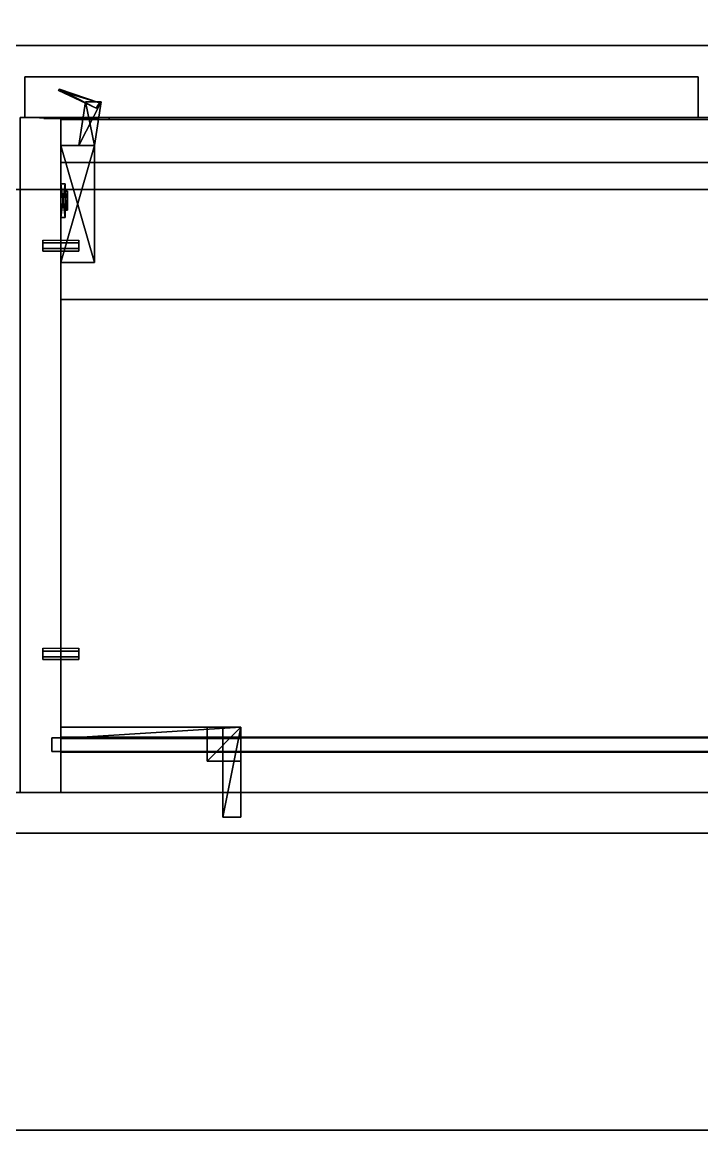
# Model space of a CAD drawing. Extents: x 0 to 5228, y -2725 to 0.
# Drawn here: x 1406 to 1707, y -2324 to -1823 of the extents above; entities that cross this region are included whole.
import ezdxf

# ---------------------------------------------------------------- set-up
doc = ezdxf.new("R2010")
doc.units = 0
for name, color, linetype in [('LAYER0', 7, 'CONTINUOUS'), ('LAYER1', 7, 'CONTINUOUS'), ('LAYER394', 7, 'CONTINUOUS'), ('LAYER645', 251, 'CONTINUOUS'), ('LAYER684', 2, 'CONTINUOUS'), ('LAYER685', 7, 'CONTINUOUS'), ('LAYER686', 253, 'CONTINUOUS'), ('LAYER687', 253, 'CONTINUOUS'), ('LAYER688', 253, 'CONTINUOUS'), ('LAYER689', 253, 'CONTINUOUS'), ('LAYER690', 253, 'CONTINUOUS'), ('LAYER691', 253, 'CONTINUOUS'), ('LAYER692', 7, 'CONTINUOUS'), ('LAYER702', 7, 'CONTINUOUS'), ('LAYER703', 7, 'CONTINUOUS'), ('LAYER704', 7, 'CONTINUOUS'), ('LAYER705', 7, 'CONTINUOUS'), ('LAYER706', 7, 'CONTINUOUS'), ('LAYER709', 254, 'CONTINUOUS'), ('LAYER710', 254, 'CONTINUOUS'), ('LAYER711', 28, 'CONTINUOUS'), ('LAYER712', 253, 'CONTINUOUS'), ('LAYER713', 28, 'CONTINUOUS'), ('LAYER714', 253, 'CONTINUOUS'), ('LAYER715', 251, 'CONTINUOUS'), ('LAYER847', 7, 'CONTINUOUS')]:
    doc.layers.add(name, color=color, linetype=linetype)

msp = doc.modelspace()

# ---------------------------------------------------------------- linework, layer by layer
at = {"layer": 'LAYER0', "invisible_edges": 1}
for points in [[(5227.5, 0), (0, -2725.14), (0, 0), (5227.5, 0)], [(5227.5, -2725.14, 5), (0, 0, 5), (0, -2725.14, 5), (5227.5, -2725.14, 5)], [(0, 0, 5), (5227.5, -2725.14, 5), (5227.5, 0, 5), (0, 0, 5)], [(0, -2725.14), (5227.5, 0), (5227.5, -2725.14), (0, -2725.14)]]:
    msp.add_3dface(points, dxfattribs=at)
at = {"layer": 'LAYER394'}
for points, invisible_edges in [([(2022.5, -1833, 885), (977.5, -2315, 885), (977.5, -1833, 885), (2022.5, -1833, 885)], 1), ([(977.5, -2315, 885), (2022.5, -1833, 885), (2281.5, -2315, 885), (977.5, -2315, 885)], 3), ([(2281.5, -2315, 940), (977.5, -1833, 940), (977.5, -2315, 940), (2281.5, -2315, 940)], 1), ([(977.5, -1833, 940), (2281.5, -2315, 940), (2022.5, -1833, 940), (977.5, -1833, 940)], 3), ([(2281.5, -2315, 940), (977.5, -2315, 885), (2281.5, -2315, 885), (2281.5, -2315, 940)], 1), ([(977.5, -2315, 885), (2281.5, -2315, 940), (977.5, -2315, 940), (977.5, -2315, 885)], 1)]:
    msp.add_3dface(points, dxfattribs=dict(at, invisible_edges=invisible_edges))
at = {"layer": 'LAYER645', "invisible_edges": 1}
for points in [[(1005.5, -2165, 885), (2265.5, -2165, 5), (1005.5, -2165, 5), (1005.5, -2165, 885)], [(2265.5, -2165, 5), (1005.5, -2165, 885), (2265.5, -2165, 885), (2265.5, -2165, 5)], [(1005.5, -2183, 5), (2265.5, -2165, 5), (2265.5, -2183, 5), (1005.5, -2183, 5)], [(2265.5, -2165, 5), (1005.5, -2183, 5), (1005.5, -2165, 5), (2265.5, -2165, 5)], [(1005.5, -2165, 885), (2265.5, -2183, 885), (2265.5, -2165, 885), (1005.5, -2165, 885)], [(2265.5, -2183, 885), (1005.5, -2165, 885), (1005.5, -2183, 885), (2265.5, -2183, 885)], [(2265.5, -2183, 885), (1005.5, -2183, 5), (2265.5, -2183, 5), (2265.5, -2183, 885)], [(1005.5, -2183, 5), (2265.5, -2183, 885), (1005.5, -2183, 885), (1005.5, -2183, 5)]]:
    msp.add_3dface(points, dxfattribs=at)
at = {"layer": 'LAYER684'}
for points in [[(1422.5, -2136, 822), (1422.5, -2141, 822), (1422.5, -2136, 845), (1422.5, -2136, 822)], [(1422.5, -2136, 845), (1422.5, -2141, 822), (1422.5, -2141, 845), (1422.5, -2136, 845)], [(1422.5, -2136, 845), (1422.5, -2141, 845), (1502.5, -2136, 845), (1422.5, -2136, 845)], [(1502.5, -2136, 845), (1422.5, -2141, 845), (1502.5, -2141, 845), (1502.5, -2136, 845)], [(1422.5, -2136, 845), (1502.5, -2136, 845), (1422.5, -2136, 822), (1422.5, -2136, 845)], [(1422.5, -2136, 822), (1502.5, -2136, 845), (1502.5, -2136, 822), (1422.5, -2136, 822)], [(1422.5, -2136, 822), (1502.5, -2136, 822), (1422.5, -2141, 822), (1422.5, -2136, 822)], [(1422.5, -2141, 822), (1502.5, -2136, 822), (1502.5, -2141, 822), (1422.5, -2141, 822)], [(1502.5, -2136, 845), (1502.5, -2141, 845), (1502.5, -2136, 822), (1502.5, -2136, 845)], [(1502.5, -2136, 822), (1502.5, -2141, 845), (1502.5, -2141, 822), (1502.5, -2136, 822)], [(1422.5, -2141, 822), (1502.5, -2141, 822), (1422.5, -2141, 845), (1422.5, -2141, 822)], [(1422.5, -2141, 845), (1502.5, -2141, 822), (1502.5, -2141, 845), (1422.5, -2141, 845)]]:
    msp.add_3dface(points, dxfattribs=at)
at = {"layer": 'LAYER685', "invisible_edges": 1}
for points in [[(1502.5, -2136, 822), (1422.5, -2136, 845), (1502.5, -2136, 845), (1502.5, -2136, 822)], [(1422.5, -2136, 845), (1502.5, -2136, 822), (1422.5, -2136, 822), (1422.5, -2136, 845)], [(1502.5, -2141, 845), (1422.5, -2136, 845), (1422.5, -2141, 845), (1502.5, -2141, 845)], [(1422.5, -2136, 845), (1502.5, -2141, 845), (1502.5, -2136, 845), (1422.5, -2136, 845)], [(1422.5, -2141, 822), (1422.5, -2136, 845), (1422.5, -2136, 822), (1422.5, -2141, 822)], [(1422.5, -2136, 845), (1422.5, -2141, 822), (1422.5, -2141, 845), (1422.5, -2136, 845)], [(1502.5, -2136, 822), (1422.5, -2141, 822), (1422.5, -2136, 822), (1502.5, -2136, 822)], [(1422.5, -2141, 822), (1502.5, -2136, 822), (1502.5, -2141, 822), (1422.5, -2141, 822)], [(1502.5, -2141, 845), (1502.5, -2136, 822), (1502.5, -2136, 845), (1502.5, -2141, 845)], [(1502.5, -2136, 822), (1502.5, -2141, 845), (1502.5, -2141, 822), (1502.5, -2136, 822)], [(1422.5, -2141, 822), (1502.5, -2141, 845), (1422.5, -2141, 845), (1422.5, -2141, 822)], [(1502.5, -2141, 845), (1422.5, -2141, 822), (1502.5, -2141, 822), (1502.5, -2141, 845)]]:
    msp.add_3dface(points, dxfattribs=at)
at = {"layer": 'LAYER686'}
for points in [[(1487.5, -2136, 830), (1487.5, -2151, 830), (1487.5, -2136, 845), (1487.5, -2136, 830)], [(1487.5, -2136, 845), (1487.5, -2151, 830), (1487.5, -2151, 845), (1487.5, -2136, 845)], [(1487.5, -2136, 845), (1487.5, -2151, 845), (1502.5, -2136, 845), (1487.5, -2136, 845)], [(1502.5, -2136, 845), (1487.5, -2151, 845), (1502.5, -2151, 845), (1502.5, -2136, 845)], [(1487.5, -2136, 845), (1502.5, -2136, 845), (1487.5, -2136, 830), (1487.5, -2136, 845)], [(1487.5, -2136, 830), (1502.5, -2136, 845), (1502.5, -2136, 830), (1487.5, -2136, 830)], [(1487.5, -2136, 830), (1502.5, -2136, 830), (1487.5, -2151, 830), (1487.5, -2136, 830)], [(1487.5, -2151, 830), (1502.5, -2136, 830), (1502.5, -2151, 830), (1487.5, -2151, 830)], [(1502.5, -2136, 845), (1502.5, -2151, 845), (1502.5, -2136, 830), (1502.5, -2136, 845)], [(1502.5, -2136, 830), (1502.5, -2151, 845), (1502.5, -2151, 830), (1502.5, -2136, 830)], [(1487.5, -2151, 830), (1502.5, -2151, 830), (1487.5, -2151, 845), (1487.5, -2151, 830)], [(1487.5, -2151, 845), (1502.5, -2151, 830), (1502.5, -2151, 845), (1487.5, -2151, 845)]]:
    msp.add_3dface(points, dxfattribs=at)
at = {"layer": 'LAYER687'}
for points in [[(1487.5, -2136, 830), (1487.5, -2151, 830), (1487.5, -2136, 845), (1487.5, -2136, 830)], [(1487.5, -2136, 845), (1487.5, -2151, 830), (1487.5, -2151, 845), (1487.5, -2136, 845)], [(1487.5, -2136, 845), (1487.5, -2151, 845), (1502.5, -2136, 845), (1487.5, -2136, 845)], [(1502.5, -2136, 845), (1487.5, -2151, 845), (1502.5, -2151, 845), (1502.5, -2136, 845)], [(1487.5, -2136, 845), (1502.5, -2136, 845), (1487.5, -2136, 830), (1487.5, -2136, 845)], [(1487.5, -2136, 830), (1502.5, -2136, 845), (1502.5, -2136, 830), (1487.5, -2136, 830)], [(1487.5, -2136, 830), (1502.5, -2136, 830), (1487.5, -2151, 830), (1487.5, -2136, 830)], [(1487.5, -2151, 830), (1502.5, -2136, 830), (1502.5, -2151, 830), (1487.5, -2151, 830)], [(1502.5, -2136, 845), (1502.5, -2151, 845), (1502.5, -2136, 830), (1502.5, -2136, 845)], [(1502.5, -2136, 830), (1502.5, -2151, 845), (1502.5, -2151, 830), (1502.5, -2136, 830)], [(1487.5, -2151, 830), (1502.5, -2151, 830), (1487.5, -2151, 845), (1487.5, -2151, 830)], [(1487.5, -2151, 845), (1502.5, -2151, 830), (1502.5, -2151, 845), (1487.5, -2151, 845)]]:
    msp.add_3dface(points, dxfattribs=at)
at = {"layer": 'LAYER688'}
for points in [[(1487.5, -2136, 830), (1487.5, -2151, 830), (1487.5, -2136, 845), (1487.5, -2136, 830)], [(1487.5, -2136, 845), (1487.5, -2151, 830), (1487.5, -2151, 845), (1487.5, -2136, 845)], [(1487.5, -2136, 845), (1487.5, -2151, 845), (1502.5, -2136, 845), (1487.5, -2136, 845)], [(1502.5, -2136, 845), (1487.5, -2151, 845), (1502.5, -2151, 845), (1502.5, -2136, 845)], [(1487.5, -2136, 845), (1502.5, -2136, 845), (1487.5, -2136, 830), (1487.5, -2136, 845)], [(1487.5, -2136, 830), (1502.5, -2136, 845), (1502.5, -2136, 830), (1487.5, -2136, 830)], [(1487.5, -2136, 830), (1502.5, -2136, 830), (1487.5, -2151, 830), (1487.5, -2136, 830)], [(1487.5, -2151, 830), (1502.5, -2136, 830), (1502.5, -2151, 830), (1487.5, -2151, 830)], [(1502.5, -2136, 845), (1502.5, -2151, 845), (1502.5, -2136, 830), (1502.5, -2136, 845)], [(1502.5, -2136, 830), (1502.5, -2151, 845), (1502.5, -2151, 830), (1502.5, -2136, 830)], [(1487.5, -2151, 830), (1502.5, -2151, 830), (1487.5, -2151, 845), (1487.5, -2151, 830)], [(1487.5, -2151, 845), (1502.5, -2151, 830), (1502.5, -2151, 845), (1487.5, -2151, 845)]]:
    msp.add_3dface(points, dxfattribs=at)
at = {"layer": 'LAYER689'}
for points in [[(1487.5, -2136, 830), (1487.5, -2151, 830), (1487.5, -2136, 845), (1487.5, -2136, 830)], [(1487.5, -2136, 845), (1487.5, -2151, 830), (1487.5, -2151, 845), (1487.5, -2136, 845)], [(1487.5, -2136, 845), (1487.5, -2151, 845), (1502.5, -2136, 845), (1487.5, -2136, 845)], [(1502.5, -2136, 845), (1487.5, -2151, 845), (1502.5, -2151, 845), (1502.5, -2136, 845)], [(1487.5, -2136, 845), (1502.5, -2136, 845), (1487.5, -2136, 830), (1487.5, -2136, 845)], [(1487.5, -2136, 830), (1502.5, -2136, 845), (1502.5, -2136, 830), (1487.5, -2136, 830)], [(1487.5, -2136, 830), (1502.5, -2136, 830), (1487.5, -2151, 830), (1487.5, -2136, 830)], [(1487.5, -2151, 830), (1502.5, -2136, 830), (1502.5, -2151, 830), (1487.5, -2151, 830)], [(1502.5, -2136, 845), (1502.5, -2151, 845), (1502.5, -2136, 830), (1502.5, -2136, 845)], [(1502.5, -2136, 830), (1502.5, -2151, 845), (1502.5, -2151, 830), (1502.5, -2136, 830)], [(1487.5, -2151, 830), (1502.5, -2151, 830), (1487.5, -2151, 845), (1487.5, -2151, 830)], [(1487.5, -2151, 845), (1502.5, -2151, 830), (1502.5, -2151, 845), (1487.5, -2151, 845)]]:
    msp.add_3dface(points, dxfattribs=at)
at = {"layer": 'LAYER690'}
for points in [[(1494.5, -2136, 837), (1494.5, -2176, 837), (1494.5, -2136, 845), (1494.5, -2136, 837)], [(1494.5, -2136, 845), (1494.5, -2176, 837), (1494.5, -2176, 845), (1494.5, -2136, 845)], [(1494.5, -2136, 845), (1494.5, -2176, 845), (1502.5, -2136, 845), (1494.5, -2136, 845)], [(1502.5, -2136, 845), (1494.5, -2176, 845), (1502.5, -2176, 845), (1502.5, -2136, 845)], [(1494.5, -2136, 845), (1502.5, -2136, 845), (1494.5, -2136, 837), (1494.5, -2136, 845)], [(1494.5, -2136, 837), (1502.5, -2136, 845), (1502.5, -2136, 837), (1494.5, -2136, 837)], [(1494.5, -2136, 837), (1502.5, -2136, 837), (1494.5, -2176, 837), (1494.5, -2136, 837)], [(1494.5, -2176, 837), (1502.5, -2136, 837), (1502.5, -2176, 837), (1494.5, -2176, 837)], [(1502.5, -2136, 845), (1502.5, -2176, 845), (1502.5, -2136, 837), (1502.5, -2136, 845)], [(1502.5, -2136, 837), (1502.5, -2176, 845), (1502.5, -2176, 837), (1502.5, -2136, 837)], [(1494.5, -2176, 837), (1502.5, -2176, 837), (1494.5, -2176, 845), (1494.5, -2176, 837)], [(1494.5, -2176, 845), (1502.5, -2176, 837), (1502.5, -2176, 845), (1494.5, -2176, 845)]]:
    msp.add_3dface(points, dxfattribs=at)
at = {"layer": 'LAYER691'}
for points in [[(1422.5, -2136, 829), (1422.5, -2141, 829), (1422.5, -2136, 845), (1422.5, -2136, 829)], [(1422.5, -2136, 845), (1422.5, -2141, 829), (1422.5, -2141, 845), (1422.5, -2136, 845)], [(1422.5, -2136, 845), (1422.5, -2141, 845), (1502.5, -2136, 845), (1422.5, -2136, 845)], [(1502.5, -2136, 845), (1422.5, -2141, 845), (1502.5, -2141, 845), (1502.5, -2136, 845)], [(1422.5, -2136, 845), (1502.5, -2136, 845), (1422.5, -2136, 829), (1422.5, -2136, 845)], [(1422.5, -2136, 829), (1502.5, -2136, 845), (1502.5, -2136, 829), (1422.5, -2136, 829)], [(1422.5, -2136, 829), (1502.5, -2136, 829), (1422.5, -2141, 829), (1422.5, -2136, 829)], [(1422.5, -2141, 829), (1502.5, -2136, 829), (1502.5, -2141, 829), (1422.5, -2141, 829)], [(1502.5, -2136, 845), (1502.5, -2141, 845), (1502.5, -2136, 829), (1502.5, -2136, 845)], [(1502.5, -2136, 829), (1502.5, -2141, 845), (1502.5, -2141, 829), (1502.5, -2136, 829)], [(1422.5, -2141, 829), (1502.5, -2141, 829), (1422.5, -2141, 845), (1422.5, -2141, 829)], [(1422.5, -2141, 845), (1502.5, -2141, 829), (1502.5, -2141, 845), (1422.5, -2141, 845)]]:
    msp.add_3dface(points, dxfattribs=at)
at = {"layer": 'LAYER692', "invisible_edges": 1}
for points in [[(1422.5, -2165, 157), (1991.5, -1865, 157), (1991.5, -2165, 157), (1422.5, -2165, 157)], [(1991.5, -1865, 157), (1422.5, -2165, 157), (1422.5, -1865, 157), (1991.5, -1865, 157)], [(1422.5, -1865, 175), (1991.5, -1865, 157), (1422.5, -1865, 157), (1422.5, -1865, 175)], [(1991.5, -1865, 157), (1422.5, -1865, 175), (1991.5, -1865, 175), (1991.5, -1865, 157)], [(1422.5, -2165, 157), (1422.5, -1865, 175), (1422.5, -1865, 157), (1422.5, -2165, 157)], [(1422.5, -1865, 175), (1422.5, -2165, 157), (1422.5, -2165, 175), (1422.5, -1865, 175)], [(1422.5, -1865, 175), (1991.5, -2165, 175), (1991.5, -1865, 175), (1422.5, -1865, 175)], [(1991.5, -2165, 175), (1422.5, -1865, 175), (1422.5, -2165, 175), (1991.5, -2165, 175)], [(1991.5, -2165, 175), (1422.5, -2165, 157), (1991.5, -2165, 157), (1991.5, -2165, 175)], [(1422.5, -2165, 157), (1991.5, -2165, 175), (1422.5, -2165, 175), (1422.5, -2165, 157)]]:
    msp.add_3dface(points, dxfattribs=at)
at = {"layer": 'LAYER702', "invisible_edges": 1}
for points in [[(1422.5, -2165, 156), (1404.5, -1865, 156), (1422.5, -1865, 156), (1422.5, -2165, 156)], [(1404.5, -1865, 156), (1422.5, -2165, 156), (1404.5, -2165, 156), (1404.5, -1865, 156)], [(1404.5, -1865, 156), (1422.5, -1865, 886), (1422.5, -1865, 156), (1404.5, -1865, 156)], [(1422.5, -1865, 886), (1404.5, -1865, 156), (1404.5, -1865, 886), (1422.5, -1865, 886)], [(1404.5, -2165, 886), (1422.5, -1865, 886), (1404.5, -1865, 886), (1404.5, -2165, 886)], [(1422.5, -1865, 886), (1404.5, -2165, 886), (1422.5, -2165, 886), (1422.5, -1865, 886)], [(1422.5, -2165, 156), (1422.5, -1865, 886), (1422.5, -2165, 886), (1422.5, -2165, 156)], [(1422.5, -1865, 886), (1422.5, -2165, 156), (1422.5, -1865, 156), (1422.5, -1865, 886)], [(1404.5, -2165, 886), (1422.5, -2165, 156), (1422.5, -2165, 886), (1404.5, -2165, 886)], [(1422.5, -2165, 156), (1404.5, -2165, 886), (1404.5, -2165, 156), (1422.5, -2165, 156)]]:
    msp.add_3dface(points, dxfattribs=at)
at = {"layer": 'LAYER703', "invisible_edges": 1}
for points in [[(1418.5, -2140.7, 171), (1418.5, -2146.7, 885.5), (1418.5, -2140.7, 885.5), (1418.5, -2140.7, 171)], [(1418.5, -2146.7, 885.5), (1418.5, -2140.7, 171), (1418.5, -2146.7, 171), (1418.5, -2146.7, 885.5)], [(1995.5, -2140.7, 885.5), (1418.5, -2146.7, 885.5), (1995.5, -2146.7, 885.5), (1995.5, -2140.7, 885.5)], [(1418.5, -2146.7, 885.5), (1995.5, -2140.7, 885.5), (1418.5, -2140.7, 885.5), (1418.5, -2146.7, 885.5)], [(1418.5, -2140.7, 171), (1995.5, -2146.7, 171), (1418.5, -2146.7, 171), (1418.5, -2140.7, 171)], [(1995.5, -2146.7, 171), (1418.5, -2140.7, 171), (1995.5, -2140.7, 171), (1995.5, -2146.7, 171)], [(1995.5, -2140.7, 885.5), (1418.5, -2140.7, 171), (1418.5, -2140.7, 885.5), (1995.5, -2140.7, 885.5)], [(1418.5, -2140.7, 171), (1995.5, -2140.7, 885.5), (1995.5, -2140.7, 171), (1418.5, -2140.7, 171)], [(1995.5, -2146.7, 171), (1418.5, -2146.7, 885.5), (1418.5, -2146.7, 171), (1995.5, -2146.7, 171)], [(1418.5, -2146.7, 885.5), (1995.5, -2146.7, 171), (1995.5, -2146.7, 885.5), (1418.5, -2146.7, 885.5)]]:
    msp.add_3dface(points, dxfattribs=at)
at = {"layer": 'LAYER704', "invisible_edges": 1}
for points in [[(1422.5, -1946, 867.5), (1991.5, -1866, 867.5), (1991.5, -1946, 867.5), (1422.5, -1946, 867.5)], [(1991.5, -1866, 867.5), (1422.5, -1946, 867.5), (1422.5, -1866, 867.5), (1991.5, -1866, 867.5)], [(1422.5, -1866, 885.5), (1991.5, -1866, 867.5), (1422.5, -1866, 867.5), (1422.5, -1866, 885.5)], [(1991.5, -1866, 867.5), (1422.5, -1866, 885.5), (1991.5, -1866, 885.5), (1991.5, -1866, 867.5)], [(1422.5, -1946, 867.5), (1422.5, -1866, 885.5), (1422.5, -1866, 867.5), (1422.5, -1946, 867.5)], [(1422.5, -1866, 885.5), (1422.5, -1946, 867.5), (1422.5, -1946, 885.5), (1422.5, -1866, 885.5)], [(1422.5, -1866, 885.5), (1991.5, -1946, 885.5), (1991.5, -1866, 885.5), (1422.5, -1866, 885.5)], [(1991.5, -1946, 885.5), (1422.5, -1866, 885.5), (1422.5, -1946, 885.5), (1991.5, -1946, 885.5)], [(1991.5, -1946, 885.5), (1422.5, -1946, 867.5), (1991.5, -1946, 867.5), (1991.5, -1946, 885.5)], [(1422.5, -1946, 867.5), (1991.5, -1946, 885.5), (1422.5, -1946, 885.5), (1422.5, -1946, 867.5)]]:
    msp.add_3dface(points, dxfattribs=at)
at = {"layer": 'LAYER705', "invisible_edges": 1}
for points in [[(1422.5, -2147, 765.5), (1422.5, -2165, 885.5), (1422.5, -2147, 885.5), (1422.5, -2147, 765.5)], [(1422.5, -2165, 885.5), (1422.5, -2147, 765.5), (1422.5, -2165, 765.5), (1422.5, -2165, 885.5)], [(1991.5, -2147, 885.5), (1422.5, -2165, 885.5), (1991.5, -2165, 885.5), (1991.5, -2147, 885.5)], [(1422.5, -2165, 885.5), (1991.5, -2147, 885.5), (1422.5, -2147, 885.5), (1422.5, -2165, 885.5)], [(1422.5, -2147, 765.5), (1991.5, -2165, 765.5), (1422.5, -2165, 765.5), (1422.5, -2147, 765.5)], [(1991.5, -2165, 765.5), (1422.5, -2147, 765.5), (1991.5, -2147, 765.5), (1991.5, -2165, 765.5)], [(1991.5, -2147, 885.5), (1422.5, -2147, 765.5), (1422.5, -2147, 885.5), (1991.5, -2147, 885.5)], [(1422.5, -2147, 765.5), (1991.5, -2147, 885.5), (1991.5, -2147, 765.5), (1422.5, -2147, 765.5)], [(1991.5, -2165, 765.5), (1422.5, -2165, 885.5), (1422.5, -2165, 765.5), (1991.5, -2165, 765.5)], [(1422.5, -2165, 885.5), (1991.5, -2165, 765.5), (1991.5, -2165, 885.5), (1422.5, -2165, 885.5)]]:
    msp.add_3dface(points, dxfattribs=at)
at = {"layer": 'LAYER706', "invisible_edges": 1}
for points in [[(1422.5, -2140.4, 512), (1991.5, -1885, 512), (1991.5, -2140.4, 512), (1422.5, -2140.4, 512)], [(1991.5, -1885, 512), (1422.5, -2140.4, 512), (1422.5, -1885, 512), (1991.5, -1885, 512)], [(1422.5, -1885, 530), (1991.5, -1885, 512), (1422.5, -1885, 512), (1422.5, -1885, 530)], [(1991.5, -1885, 512), (1422.5, -1885, 530), (1991.5, -1885, 530), (1991.5, -1885, 512)], [(1422.5, -2140.4, 512), (1422.5, -1885, 530), (1422.5, -1885, 512), (1422.5, -2140.4, 512)], [(1422.5, -1885, 530), (1422.5, -2140.4, 512), (1422.5, -2140.4, 530), (1422.5, -1885, 530)], [(1422.5, -1885, 530), (1991.5, -2140.4, 530), (1991.5, -1885, 530), (1422.5, -1885, 530)], [(1991.5, -2140.4, 530), (1422.5, -1885, 530), (1422.5, -2140.4, 530), (1991.5, -2140.4, 530)], [(1991.5, -2140.4, 530), (1422.5, -2140.4, 512), (1991.5, -2140.4, 512), (1991.5, -2140.4, 530)], [(1422.5, -2140.4, 512), (1991.5, -2140.4, 530), (1422.5, -2140.4, 530), (1422.5, -2140.4, 512)]]:
    msp.add_3dface(points, dxfattribs=at)
at = {"layer": 'LAYER709'}
for points in [[(1422.45, -1925, 509.5), (1422.45, -1919, 509.5), (1422.45, -1920.5, 512.098), (1422.45, -1923.5, 512.098)], [(1422.45, -1925, 509.5), (1422.45, -1919, 509.5), (1422.45, -1920.5, 506.9019), (1422.45, -1923.5, 506.9019)], [(1422.551, -1925, 509.5), (1422.551, -1919, 509.5), (1422.551, -1920.5, 512.098), (1422.551, -1923.5, 512.098)], [(1422.551, -1925, 509.5), (1422.551, -1919, 509.5), (1422.551, -1920.5, 506.9019), (1422.551, -1923.5, 506.9019)], [(1414.5, -1919.5, 509.5), (1414.5, -1924.5, 509.5), (1414.5, -1923.25, 511.665), (1414.5, -1920.75, 511.665)], [(1414.5, -1919.5, 509.5), (1414.5, -1920.75, 507.3349), (1414.5, -1923.25, 507.3349), (1414.5, -1924.5, 509.5)], [(1430.5, -1919.5, 509.5), (1430.5, -1924.5, 509.5), (1430.5, -1923.25, 511.665), (1430.5, -1920.75, 511.665)], [(1430.5, -1919.5, 509.5), (1430.5, -1920.75, 507.3349), (1430.5, -1923.25, 507.3349), (1430.5, -1924.5, 509.5)]]:
    msp.add_3dface(points, dxfattribs=at)
at = {"layer": 'LAYER710'}
for points in [[(1414.5, -2100.9, 509.5), (1414.5, -2105.9, 509.5), (1414.5, -2104.65, 511.665), (1414.5, -2102.15, 511.665)], [(1414.5, -2100.9, 509.5), (1414.5, -2102.15, 507.3349), (1414.5, -2104.65, 507.3349), (1414.5, -2105.9, 509.5)], [(1422.45, -2106.4, 509.5), (1422.45, -2100.4, 509.5), (1422.45, -2101.9, 512.098), (1422.45, -2104.9, 512.098)], [(1422.45, -2106.4, 509.5), (1422.45, -2100.4, 509.5), (1422.45, -2101.9, 506.9019), (1422.45, -2104.9, 506.9019)], [(1422.551, -2106.4, 509.5), (1422.551, -2100.4, 509.5), (1422.551, -2101.9, 512.098), (1422.551, -2104.9, 512.098)], [(1422.551, -2106.4, 509.5), (1422.551, -2100.4, 509.5), (1422.551, -2101.9, 506.9019), (1422.551, -2104.9, 506.9019)], [(1430.5, -2100.9, 509.5), (1430.5, -2105.9, 509.5), (1430.5, -2104.65, 511.665), (1430.5, -2102.15, 511.665)], [(1430.5, -2100.9, 509.5), (1430.5, -2102.15, 507.3349), (1430.5, -2104.65, 507.3349), (1430.5, -2105.9, 509.5)]]:
    msp.add_3dface(points, dxfattribs=at)
at = {"layer": 'LAYER711'}
for points, invisible_edges in [([(1413.99, -1865.25, 254.0251), (1413, -1865.25, 259), (1415, -1865.25, 259), (1415, -1865.25, 253.5)], 10), ([(1413, -1865.25, 259), (1413.99, -1865.25, 263.9749), (1415, -1865.25, 264.5), (1415, -1865.25, 259)], 10), ([(1416.808, -1865.25, 249.8076), (1413.99, -1865.25, 254.0251), (1415, -1865.25, 253.5), (1418.5, -1865.25, 253.5)], 10), ([(1413.99, -1865.25, 263.9749), (1416.808, -1865.25, 268.1924), (1418.5, -1865.25, 264.5), (1415, -1865.25, 264.5)], 10), ([(1415, -1865.5, 264.5), (1415, -1865.5, 253.5), (1422, -1865.5, 253.5), (1421.791, -1865.5, 264.3167)], 4), ([(1421.026, -1865.25, 246.9896), (1416.808, -1865.25, 249.8076), (1418.5, -1865.25, 253.5), (1422, -1865.25, 253.5)], 10), ([(1416.808, -1865.25, 268.1924), (1421.026, -1865.25, 271.0104), (1422, -1865.25, 264.5), (1418.5, -1865.25, 264.5)], 10), ([(1426, -1865.25, 246), (1421.026, -1865.25, 246.9896), (1422, -1865.25, 253.5), (1426, -1865.25, 250)], 2), ([(1421.026, -1865.25, 271.0104), (1426, -1865.25, 272), (1426, -1865.25, 268), (1422, -1865.25, 264.5)], 8), ([(1421.791, -1865.5, 264.3167), (1422, -1865.5, 253.5), (1426, -1865.5, 250), (1426, -1865.5, 268)], 5), ([(1426, -1865.5, 268), (1426, -1865.5, 250), (1439, -1865.5, 250), (1439, -1865.5, 268)], 1), ([(1444, -1866, 238), (1439, -1866, 250), (1426, -1866, 250), (1426, -1866, 238)], 1), ([(1444, -1866, 280), (1439, -1866, 268), (1426, -1866, 268), (1426, -1866, 280)], 1), ([(1444, -1866, 280), (1444, -1866, 238), (1439, -1866, 250), (1439, -1866, 268)], 10)]:
    msp.add_3dface(points, dxfattribs=dict(at, invisible_edges=invisible_edges))
for points in [[(1426, -1865, 250), (1426, -1865, 238), (1426, -1865, 250)], [(1426, -1865, 268), (1426, -1865, 280), (1426, -1865, 268)], [(1439, -1866, 250), (1439, -1865, 250), (1426, -1865, 250), (1426, -1866, 250)], [(1426, -1866, 250), (1426, -1865, 250), (1426, -1865, 238), (1426, -1866, 238)], [(1426, -1866, 238), (1426, -1865, 238), (1444, -1865, 238), (1444, -1866, 238)], [(1439, -1866, 268), (1439, -1865, 268), (1426, -1865, 268), (1426, -1866, 268)], [(1426, -1866, 268), (1426, -1865, 268), (1426, -1865, 280), (1426, -1866, 280)], [(1426, -1866, 280), (1426, -1865, 280), (1444, -1865, 280), (1444, -1866, 280)], [(1444, -1865, 238), (1426, -1865, 238), (1426, -1865, 280), (1444, -1865, 280)], [(1444, -1866, 238), (1426, -1866, 238), (1426, -1866, 238), (1444, -1866, 238)], [(1444, -1866, 280), (1426, -1866, 280), (1426, -1866, 280), (1444, -1866, 280)], [(1439, -1865, 250), (1439, -1865, 268), (1439, -1865, 250)], [(1439, -1866, 250), (1439, -1865, 250), (1439, -1865, 268), (1439, -1866, 268)], [(1444, -1866, 280), (1444, -1865, 280), (1444, -1866, 280)], [(1444, -1865, 238), (1444, -1865, 280), (1444, -1866, 280), (1444, -1866, 238)]]:
    msp.add_3dface(points, dxfattribs=at)
at = {"layer": 'LAYER712'}
for points in [[(1421.419, -1853.077, 253.3477), (1421.91, -1852.5, 253.3477), (1438.192, -1860.925, 253.3477), (1421.419, -1853.077, 253.3477)], [(1421.419, -1853.077, 264.652), (1439.683, -1858.544, 264.652), (1421.91, -1852.5, 264.652), (1421.419, -1853.077, 264.652)], [(1438.192, -1860.925, 264.652), (1439.683, -1858.544, 264.652), (1421.419, -1853.077, 264.652), (1438.192, -1860.925, 264.652)], [(1438.192, -1860.925, 253.3477), (1421.91, -1852.5, 253.3477), (1439.683, -1858.544, 253.3477), (1438.192, -1860.925, 253.3477)], [(1421.91, -1852.5, 253.3477), (1421.91, -1852.5, 264.652), (1439.683, -1858.544, 253.3477), (1421.91, -1852.5, 253.3477)], [(1439.683, -1858.544, 253.3477), (1421.91, -1852.5, 264.652), (1439.683, -1858.544, 264.652), (1439.683, -1858.544, 253.3477)], [(1433.443, -1858.135, 252.2174), (1440.406, -1858.135, 252.2174), (1430.459, -1877.5, 252.2174), (1433.443, -1858.135, 252.2174)], [(1430.459, -1877.5, 252.2174), (1440.406, -1858.135, 252.2174), (1437.422, -1877.5, 252.2174), (1430.459, -1877.5, 252.2174)], [(1430.459, -1877.5, 265.7826), (1437.422, -1877.5, 265.7826), (1433.443, -1858.135, 265.7826), (1430.459, -1877.5, 265.7826)], [(1433.443, -1858.135, 265.7826), (1437.422, -1877.5, 265.7826), (1440.406, -1858.135, 265.7826), (1433.443, -1858.135, 265.7826)], [(1440.406, -1858.135, 252.2174), (1440.406, -1858.135, 265.7826), (1437.422, -1877.5, 252.2174), (1440.406, -1858.135, 252.2174)], [(1437.422, -1877.5, 252.2174), (1440.406, -1858.135, 265.7826), (1437.422, -1877.5, 265.7826), (1437.422, -1877.5, 252.2174)], [(1422.5, -1877.5, 252.2174), (1437.422, -1877.5, 252.2174), (1422.5, -1929.5, 252.2174), (1422.5, -1877.5, 252.2174)], [(1422.5, -1929.5, 252.2174), (1437.422, -1877.5, 252.2174), (1437.422, -1929.5, 252.2174), (1422.5, -1929.5, 252.2174)], [(1422.5, -1929.5, 265.7826), (1437.422, -1929.5, 265.7826), (1422.5, -1877.5, 265.7826), (1422.5, -1929.5, 265.7826)], [(1422.5, -1877.5, 265.7826), (1437.422, -1929.5, 265.7826), (1437.422, -1877.5, 265.7826), (1422.5, -1877.5, 265.7826)], [(1437.422, -1877.5, 252.2174), (1437.422, -1877.5, 265.7826), (1437.422, -1929.5, 252.2174), (1437.422, -1877.5, 252.2174)], [(1437.422, -1929.5, 252.2174), (1437.422, -1877.5, 265.7826), (1437.422, -1929.5, 265.7826), (1437.422, -1929.5, 252.2174)], [(1424.49, -1894.5, 285), (1422.5, -1894.5, 285), (1422.5, -1909.5, 285), (1424.49, -1894.5, 285)], [(1424.49, -1894.5, 285), (1422.5, -1909.5, 285), (1424.49, -1909.5, 285), (1424.49, -1894.5, 285)], [(1424.49, -1909.5, 233), (1422.5, -1909.5, 233), (1422.5, -1894.5, 233), (1424.49, -1909.5, 233)], [(1424.49, -1909.5, 233), (1422.5, -1894.5, 233), (1424.49, -1894.5, 233), (1424.49, -1909.5, 233)], [(1422.5, -1894.5, 233), (1422.5, -1894.5, 285), (1424.49, -1894.5, 285), (1422.5, -1894.5, 233)], [(1422.5, -1894.5, 233), (1424.49, -1894.5, 285), (1424.49, -1894.5, 233), (1422.5, -1894.5, 233)], [(1424.49, -1894.5, 233), (1424.49, -1894.5, 285), (1424.49, -1909.5, 285), (1424.49, -1894.5, 233)], [(1424.49, -1894.5, 233), (1424.49, -1909.5, 285), (1424.49, -1909.5, 233), (1424.49, -1894.5, 233)], [(1425.485, -1897.757, 277.0869), (1425.485, -1902, 272.2909), (1424.49, -1897.757, 277.0869), (1425.485, -1897.757, 277.0869)], [(1424.49, -1897.757, 277.0869), (1425.485, -1902, 272.2909), (1424.49, -1902, 272.2909), (1424.49, -1897.757, 277.0869)], [(1424.49, -1902, 281.883), (1424.49, -1902, 272.2909), (1424.49, -1897.757, 277.0869), (1424.49, -1902, 281.883)], [(1424.49, -1902, 281.883), (1425.485, -1902, 281.883), (1424.49, -1897.757, 277.0869), (1424.49, -1902, 281.883)], [(1424.49, -1897.757, 277.0869), (1425.485, -1902, 281.883), (1425.485, -1897.757, 277.0869), (1424.49, -1897.757, 277.0869)], [(1425.485, -1897.757, 240.913), (1425.485, -1902, 236.117), (1424.49, -1897.757, 240.913), (1425.485, -1897.757, 240.913)], [(1424.49, -1897.757, 240.913), (1425.485, -1902, 236.117), (1424.49, -1902, 236.117), (1424.49, -1897.757, 240.913)], [(1424.49, -1902, 245.7091), (1424.49, -1902, 236.117), (1424.49, -1897.757, 240.913), (1424.49, -1902, 245.7091)], [(1424.49, -1902, 245.7091), (1425.485, -1902, 245.7091), (1424.49, -1897.757, 240.913), (1424.49, -1902, 245.7091)], [(1424.49, -1897.757, 240.913), (1425.485, -1902, 245.7091), (1425.485, -1897.757, 240.913), (1424.49, -1897.757, 240.913)], [(1425.485, -1902, 281.883), (1425.485, -1906.243, 277.0869), (1425.485, -1897.757, 277.0869), (1425.485, -1902, 281.883)], [(1425.485, -1897.757, 277.0869), (1425.485, -1906.243, 277.0869), (1425.485, -1902, 272.2909), (1425.485, -1897.757, 277.0869)], [(1425.485, -1902, 245.7091), (1425.485, -1906.243, 240.913), (1425.485, -1897.757, 240.913), (1425.485, -1902, 245.7091)], [(1425.485, -1897.757, 240.913), (1425.485, -1906.243, 240.913), (1425.485, -1902, 236.117), (1425.485, -1897.757, 240.913)], [(1425.485, -1902, 272.2909), (1425.485, -1906.243, 277.0869), (1424.49, -1902, 272.2909), (1425.485, -1902, 272.2909)], [(1424.49, -1902, 272.2909), (1425.485, -1906.243, 277.0869), (1424.49, -1906.243, 277.0869), (1424.49, -1902, 272.2909)], [(1425.485, -1906.243, 277.0869), (1425.485, -1902, 281.883), (1424.49, -1906.243, 277.0869), (1425.485, -1906.243, 277.0869)], [(1424.49, -1906.243, 277.0869), (1425.485, -1902, 281.883), (1424.49, -1902, 281.883), (1424.49, -1906.243, 277.0869)], [(1424.49, -1902, 281.883), (1424.49, -1906.243, 277.0869), (1424.49, -1902, 272.2909), (1424.49, -1902, 281.883)], [(1425.485, -1902, 236.117), (1425.485, -1906.243, 240.913), (1424.49, -1902, 236.117), (1425.485, -1902, 236.117)], [(1424.49, -1902, 236.117), (1425.485, -1906.243, 240.913), (1424.49, -1906.243, 240.913), (1424.49, -1902, 236.117)], [(1425.485, -1906.243, 240.913), (1425.485, -1902, 245.7091), (1424.49, -1906.243, 240.913), (1425.485, -1906.243, 240.913)], [(1424.49, -1906.243, 240.913), (1425.485, -1902, 245.7091), (1424.49, -1902, 245.7091), (1424.49, -1906.243, 240.913)], [(1424.49, -1902, 245.7091), (1424.49, -1906.243, 240.913), (1424.49, -1902, 236.117), (1424.49, -1902, 245.7091)], [(1424.49, -1909.5, 285), (1422.5, -1909.5, 285), (1422.5, -1909.5, 233), (1424.49, -1909.5, 285)], [(1424.49, -1909.5, 285), (1422.5, -1909.5, 233), (1424.49, -1909.5, 233), (1424.49, -1909.5, 285)], [(1422.5, -1929.5, 252.2174), (1437.422, -1929.5, 252.2174), (1422.5, -1929.5, 265.7826), (1422.5, -1929.5, 252.2174)], [(1422.5, -1929.5, 265.7826), (1437.422, -1929.5, 252.2174), (1437.422, -1929.5, 265.7826), (1422.5, -1929.5, 265.7826)]]:
    msp.add_3dface(points, dxfattribs=at)
at = {"layer": 'LAYER713'}
for points, invisible_edges in [([(1413.99, -1865.25, 778.0251), (1413, -1865.25, 783), (1415, -1865.25, 783), (1415, -1865.25, 777.5)], 10), ([(1413, -1865.25, 783), (1413.99, -1865.25, 787.9749), (1415, -1865.25, 788.5), (1415, -1865.25, 783)], 10), ([(1416.808, -1865.25, 773.8076), (1413.99, -1865.25, 778.0251), (1415, -1865.25, 777.5), (1418.5, -1865.25, 777.5)], 10), ([(1413.99, -1865.25, 787.9749), (1416.808, -1865.25, 792.1924), (1418.5, -1865.25, 788.5), (1415, -1865.25, 788.5)], 10), ([(1415, -1865.5, 788.5), (1415, -1865.5, 777.5), (1422, -1865.5, 777.5), (1421.791, -1865.5, 788.3167)], 4), ([(1421.026, -1865.25, 770.9896), (1416.808, -1865.25, 773.8076), (1418.5, -1865.25, 777.5), (1422, -1865.25, 777.5)], 10), ([(1416.808, -1865.25, 792.1924), (1421.026, -1865.25, 795.0104), (1422, -1865.25, 788.5), (1418.5, -1865.25, 788.5)], 10), ([(1426, -1865.25, 770), (1421.026, -1865.25, 770.9896), (1422, -1865.25, 777.5), (1426, -1865.25, 774)], 2), ([(1421.026, -1865.25, 795.0104), (1426, -1865.25, 796), (1426, -1865.25, 792), (1422, -1865.25, 788.5)], 8), ([(1421.791, -1865.5, 788.3167), (1422, -1865.5, 777.5), (1426, -1865.5, 774), (1426, -1865.5, 792)], 5), ([(1426, -1865.5, 792), (1426, -1865.5, 774), (1439, -1865.5, 774), (1439, -1865.5, 792)], 1), ([(1444, -1866, 762), (1439, -1866, 774), (1426, -1866, 774), (1426, -1866, 762)], 1), ([(1444, -1866, 804), (1439, -1866, 792), (1426, -1866, 792), (1426, -1866, 804)], 1), ([(1444, -1866, 804), (1444, -1866, 762), (1439, -1866, 774), (1439, -1866, 792)], 10)]:
    msp.add_3dface(points, dxfattribs=dict(at, invisible_edges=invisible_edges))
for points in [[(1426, -1865, 774), (1426, -1865, 762), (1426, -1865, 774)], [(1426, -1865, 792), (1426, -1865, 804), (1426, -1865, 792)], [(1439, -1866, 774), (1439, -1865, 774), (1426, -1865, 774), (1426, -1866, 774)], [(1426, -1866, 774), (1426, -1865, 774), (1426, -1865, 762), (1426, -1866, 762)], [(1426, -1866, 762), (1426, -1865, 762), (1444, -1865, 762), (1444, -1866, 762)], [(1439, -1866, 792), (1439, -1865, 792), (1426, -1865, 792), (1426, -1866, 792)], [(1426, -1866, 792), (1426, -1865, 792), (1426, -1865, 804), (1426, -1866, 804)], [(1426, -1866, 804), (1426, -1865, 804), (1444, -1865, 804), (1444, -1866, 804)], [(1444, -1865, 762), (1426, -1865, 762), (1426, -1865, 804), (1444, -1865, 804)], [(1444, -1866, 762), (1426, -1866, 762), (1426, -1866, 762), (1444, -1866, 762)], [(1444, -1866, 804), (1426, -1866, 804), (1426, -1866, 804), (1444, -1866, 804)], [(1439, -1865, 774), (1439, -1865, 792), (1439, -1865, 774)], [(1439, -1866, 774), (1439, -1865, 774), (1439, -1865, 792), (1439, -1866, 792)], [(1444, -1866, 804), (1444, -1865, 804), (1444, -1866, 804)], [(1444, -1865, 762), (1444, -1865, 804), (1444, -1866, 804), (1444, -1866, 762)]]:
    msp.add_3dface(points, dxfattribs=at)
at = {"layer": 'LAYER714'}
for points in [[(1421.419, -1853.077, 777.3477), (1421.91, -1852.5, 777.3477), (1438.192, -1860.925, 777.3477), (1421.419, -1853.077, 777.3477)], [(1421.419, -1853.077, 788.652), (1439.683, -1858.544, 788.652), (1421.91, -1852.5, 788.652), (1421.419, -1853.077, 788.652)], [(1438.192, -1860.925, 788.652), (1439.683, -1858.544, 788.652), (1421.419, -1853.077, 788.652), (1438.192, -1860.925, 788.652)], [(1438.192, -1860.925, 777.3477), (1421.91, -1852.5, 777.3477), (1439.683, -1858.544, 777.3477), (1438.192, -1860.925, 777.3477)], [(1421.91, -1852.5, 777.3477), (1421.91, -1852.5, 788.652), (1439.683, -1858.544, 777.3477), (1421.91, -1852.5, 777.3477)], [(1439.683, -1858.544, 777.3477), (1421.91, -1852.5, 788.652), (1439.683, -1858.544, 788.652), (1439.683, -1858.544, 777.3477)], [(1433.443, -1858.135, 776.2174), (1440.406, -1858.135, 776.2174), (1430.459, -1877.5, 776.2174), (1433.443, -1858.135, 776.2174)], [(1430.459, -1877.5, 776.2174), (1440.406, -1858.135, 776.2174), (1437.422, -1877.5, 776.2174), (1430.459, -1877.5, 776.2174)], [(1430.459, -1877.5, 789.7826), (1437.422, -1877.5, 789.7826), (1433.443, -1858.135, 789.7826), (1430.459, -1877.5, 789.7826)], [(1433.443, -1858.135, 789.7826), (1437.422, -1877.5, 789.7826), (1440.406, -1858.135, 789.7826), (1433.443, -1858.135, 789.7826)], [(1440.406, -1858.135, 776.2174), (1440.406, -1858.135, 789.7826), (1437.422, -1877.5, 776.2174), (1440.406, -1858.135, 776.2174)], [(1437.422, -1877.5, 776.2174), (1440.406, -1858.135, 789.7826), (1437.422, -1877.5, 789.7826), (1437.422, -1877.5, 776.2174)], [(1422.5, -1877.5, 776.2174), (1437.422, -1877.5, 776.2174), (1422.5, -1929.5, 776.2174), (1422.5, -1877.5, 776.2174)], [(1422.5, -1929.5, 776.2174), (1437.422, -1877.5, 776.2174), (1437.422, -1929.5, 776.2174), (1422.5, -1929.5, 776.2174)], [(1422.5, -1929.5, 789.7826), (1437.422, -1929.5, 789.7826), (1422.5, -1877.5, 789.7826), (1422.5, -1929.5, 789.7826)], [(1422.5, -1877.5, 789.7826), (1437.422, -1929.5, 789.7826), (1437.422, -1877.5, 789.7826), (1422.5, -1877.5, 789.7826)], [(1437.422, -1877.5, 776.2174), (1437.422, -1877.5, 789.7826), (1437.422, -1929.5, 776.2174), (1437.422, -1877.5, 776.2174)], [(1437.422, -1929.5, 776.2174), (1437.422, -1877.5, 789.7826), (1437.422, -1929.5, 789.7826), (1437.422, -1929.5, 776.2174)], [(1424.49, -1894.5, 809), (1422.5, -1894.5, 809), (1422.5, -1909.5, 809), (1424.49, -1894.5, 809)], [(1424.49, -1894.5, 809), (1422.5, -1909.5, 809), (1424.49, -1909.5, 809), (1424.49, -1894.5, 809)], [(1424.49, -1909.5, 757), (1422.5, -1909.5, 757), (1422.5, -1894.5, 757), (1424.49, -1909.5, 757)], [(1424.49, -1909.5, 757), (1422.5, -1894.5, 757), (1424.49, -1894.5, 757), (1424.49, -1909.5, 757)], [(1422.5, -1894.5, 757), (1422.5, -1894.5, 809), (1424.49, -1894.5, 809), (1422.5, -1894.5, 757)], [(1422.5, -1894.5, 757), (1424.49, -1894.5, 809), (1424.49, -1894.5, 757), (1422.5, -1894.5, 757)], [(1424.49, -1894.5, 757), (1424.49, -1894.5, 809), (1424.49, -1909.5, 809), (1424.49, -1894.5, 757)], [(1424.49, -1894.5, 757), (1424.49, -1909.5, 809), (1424.49, -1909.5, 757), (1424.49, -1894.5, 757)], [(1425.485, -1897.757, 801.087), (1425.485, -1902, 796.291), (1424.49, -1897.757, 801.087), (1425.485, -1897.757, 801.087)], [(1424.49, -1897.757, 801.087), (1425.485, -1902, 796.291), (1424.49, -1902, 796.291), (1424.49, -1897.757, 801.087)], [(1424.49, -1902, 805.883), (1424.49, -1902, 796.291), (1424.49, -1897.757, 801.087), (1424.49, -1902, 805.883)], [(1424.49, -1902, 805.883), (1425.485, -1902, 805.883), (1424.49, -1897.757, 801.087), (1424.49, -1902, 805.883)], [(1424.49, -1897.757, 801.087), (1425.485, -1902, 805.883), (1425.485, -1897.757, 801.087), (1424.49, -1897.757, 801.087)], [(1425.485, -1897.757, 764.913), (1425.485, -1902, 760.117), (1424.49, -1897.757, 764.913), (1425.485, -1897.757, 764.913)], [(1424.49, -1897.757, 764.913), (1425.485, -1902, 760.117), (1424.49, -1902, 760.117), (1424.49, -1897.757, 764.913)], [(1424.49, -1902, 769.709), (1424.49, -1902, 760.117), (1424.49, -1897.757, 764.913), (1424.49, -1902, 769.709)], [(1424.49, -1902, 769.709), (1425.485, -1902, 769.709), (1424.49, -1897.757, 764.913), (1424.49, -1902, 769.709)], [(1424.49, -1897.757, 764.913), (1425.485, -1902, 769.709), (1425.485, -1897.757, 764.913), (1424.49, -1897.757, 764.913)], [(1425.485, -1902, 805.883), (1425.485, -1906.243, 801.087), (1425.485, -1897.757, 801.087), (1425.485, -1902, 805.883)], [(1425.485, -1897.757, 801.087), (1425.485, -1906.243, 801.087), (1425.485, -1902, 796.291), (1425.485, -1897.757, 801.087)], [(1425.485, -1902, 769.709), (1425.485, -1906.243, 764.913), (1425.485, -1897.757, 764.913), (1425.485, -1902, 769.709)], [(1425.485, -1897.757, 764.913), (1425.485, -1906.243, 764.913), (1425.485, -1902, 760.117), (1425.485, -1897.757, 764.913)], [(1425.485, -1902, 796.291), (1425.485, -1906.243, 801.087), (1424.49, -1902, 796.291), (1425.485, -1902, 796.291)], [(1424.49, -1902, 796.291), (1425.485, -1906.243, 801.087), (1424.49, -1906.243, 801.087), (1424.49, -1902, 796.291)], [(1425.485, -1906.243, 801.087), (1425.485, -1902, 805.883), (1424.49, -1906.243, 801.087), (1425.485, -1906.243, 801.087)], [(1424.49, -1906.243, 801.087), (1425.485, -1902, 805.883), (1424.49, -1902, 805.883), (1424.49, -1906.243, 801.087)], [(1424.49, -1902, 805.883), (1424.49, -1906.243, 801.087), (1424.49, -1902, 796.291), (1424.49, -1902, 805.883)], [(1425.485, -1902, 760.117), (1425.485, -1906.243, 764.913), (1424.49, -1902, 760.117), (1425.485, -1902, 760.117)], [(1424.49, -1902, 760.117), (1425.485, -1906.243, 764.913), (1424.49, -1906.243, 764.913), (1424.49, -1902, 760.117)], [(1425.485, -1906.243, 764.913), (1425.485, -1902, 769.709), (1424.49, -1906.243, 764.913), (1425.485, -1906.243, 764.913)], [(1424.49, -1906.243, 764.913), (1425.485, -1902, 769.709), (1424.49, -1902, 769.709), (1424.49, -1906.243, 764.913)], [(1424.49, -1902, 769.709), (1424.49, -1906.243, 764.913), (1424.49, -1902, 760.117), (1424.49, -1902, 769.709)], [(1424.49, -1909.5, 809), (1422.5, -1909.5, 809), (1422.5, -1909.5, 757), (1424.49, -1909.5, 809)], [(1424.49, -1909.5, 809), (1422.5, -1909.5, 757), (1424.49, -1909.5, 757), (1424.49, -1909.5, 809)], [(1422.5, -1929.5, 776.2174), (1437.422, -1929.5, 776.2174), (1422.5, -1929.5, 789.7826), (1422.5, -1929.5, 776.2174)], [(1422.5, -1929.5, 789.7826), (1437.422, -1929.5, 776.2174), (1437.422, -1929.5, 789.7826), (1422.5, -1929.5, 789.7826)]]:
    msp.add_3dface(points, dxfattribs=at)
at = {"layer": 'LAYER715', "invisible_edges": 1}
for points in [[(1705.5, -1847, 159), (1406.5, -1865, 159), (1406.5, -1847, 159), (1705.5, -1847, 159)], [(1406.5, -1865, 159), (1705.5, -1847, 159), (1705.5, -1865, 159), (1406.5, -1865, 159)], [(1406.5, -1847, 883), (1406.5, -1865, 159), (1406.5, -1865, 883), (1406.5, -1847, 883)], [(1406.5, -1865, 159), (1406.5, -1847, 883), (1406.5, -1847, 159), (1406.5, -1865, 159)], [(1705.5, -1865, 883), (1406.5, -1847, 883), (1406.5, -1865, 883), (1705.5, -1865, 883)], [(1406.5, -1847, 883), (1705.5, -1865, 883), (1705.5, -1847, 883), (1406.5, -1847, 883)], [(1406.5, -1847, 883), (1705.5, -1847, 159), (1406.5, -1847, 159), (1406.5, -1847, 883)], [(1705.5, -1847, 159), (1406.5, -1847, 883), (1705.5, -1847, 883), (1705.5, -1847, 159)], [(1705.5, -1847, 159), (1705.5, -1865, 883), (1705.5, -1865, 159), (1705.5, -1847, 159)], [(1705.5, -1865, 883), (1705.5, -1847, 159), (1705.5, -1847, 883), (1705.5, -1865, 883)], [(1705.5, -1865, 883), (1406.5, -1865, 159), (1705.5, -1865, 159), (1705.5, -1865, 883)], [(1406.5, -1865, 159), (1705.5, -1865, 883), (1406.5, -1865, 883), (1406.5, -1865, 159)]]:
    msp.add_3dface(points, dxfattribs=at)
at = {"layer": 'LAYER847'}
for points, invisible_edges in [([(2085.5, -1897, 5), (1005.5, -2165, 5), (1005.5, -1897, 5), (2085.5, -1897, 5)], 1), ([(1005.5, -2165, 5), (2085.5, -1897, 5), (3784.5, -2165, 5), (1005.5, -2165, 5)], 3), ([(1005.5, -1897, 155), (2085.5, -1897, 5), (1005.5, -1897, 5), (1005.5, -1897, 155)], 1), ([(2085.5, -1897, 5), (1005.5, -1897, 155), (2085.5, -1897, 155), (2085.5, -1897, 5)], 1), ([(3784.5, -2165, 155), (1005.5, -1897, 155), (1005.5, -2165, 155), (3784.5, -2165, 155)], 1), ([(1005.5, -1897, 155), (3784.5, -2165, 155), (2085.5, -1897, 155), (1005.5, -1897, 155)], 3), ([(3784.5, -2165, 155), (1005.5, -2165, 5), (3784.5, -2165, 5), (3784.5, -2165, 155)], 1), ([(1005.5, -2165, 5), (3784.5, -2165, 155), (1005.5, -2165, 155), (1005.5, -2165, 5)], 1)]:
    msp.add_3dface(points, dxfattribs=dict(at, invisible_edges=invisible_edges))

# ---------------------------------------------------------------- meshes
at = {"layer": 'LAYER1'}
mesh = msp.add_polymesh((6, 2), dxfattribs=at)
for k, corner in enumerate([(4927.5, -150, 2523), (977.5, -150, 2523), (4927.5, -330, 2523), (4927.5, -150, 2523), (5077.5, -330, 2523), (4927.5, -330, 2523), (5077.5, -2165, 2523), (5077.5, -330, 2523), (2281.5, -2165, 2523), (5077.5, -2165, 2523), (2281.5, -2315, 2523), (5227.5, -2315, 2523)]):
    mesh.set_mesh_vertex(divmod(k, 2), corner)
at = {"layer": 'LAYER394'}
mesh = msp.add_polymesh((2, 2), dxfattribs=at)
for k, corner in enumerate([(2022.5, -1833, 885), (977.5, -1833, 885), (2022.5, -1833, 940), (977.5, -1833, 940)]):
    mesh.set_mesh_vertex(divmod(k, 2), corner)
at = {"layer": 'LAYER709'}
mesh = msp.add_polymesh((2, 6), dxfattribs=dict(at, n_close=True))
for k, corner in enumerate([(1422.551, -1919, 509.5), (1422.551, -1920.5, 512.098), (1422.551, -1923.5, 512.098), (1422.551, -1925, 509.5), (1422.551, -1923.5, 506.9019), (1422.551, -1920.5, 506.9019), (1422.45, -1919, 509.5), (1422.45, -1920.5, 512.098), (1422.45, -1923.5, 512.098), (1422.45, -1925, 509.5), (1422.45, -1923.5, 506.9019), (1422.45, -1920.5, 506.9019)]):
    mesh.set_mesh_vertex(divmod(k, 6), corner)
mesh = msp.add_polymesh((2, 6), dxfattribs=dict(at, n_close=True))
for k, corner in enumerate([(1430.5, -1919.5, 509.5), (1430.5, -1920.75, 511.665), (1430.5, -1923.25, 511.665), (1430.5, -1924.5, 509.5), (1430.5, -1923.25, 507.3349), (1430.5, -1920.75, 507.3349), (1414.5, -1919.5, 509.5), (1414.5, -1920.75, 511.665), (1414.5, -1923.25, 511.665), (1414.5, -1924.5, 509.5), (1414.5, -1923.25, 507.3349), (1414.5, -1920.75, 507.3349)]):
    mesh.set_mesh_vertex(divmod(k, 6), corner)
at = {"layer": 'LAYER710'}
mesh = msp.add_polymesh((2, 6), dxfattribs=dict(at, n_close=True))
for k, corner in enumerate([(1430.5, -2100.9, 509.5), (1430.5, -2102.15, 511.665), (1430.5, -2104.65, 511.665), (1430.5, -2105.9, 509.5), (1430.5, -2104.65, 507.3349), (1430.5, -2102.15, 507.3349), (1414.5, -2100.9, 509.5), (1414.5, -2102.15, 511.665), (1414.5, -2104.65, 511.665), (1414.5, -2105.9, 509.5), (1414.5, -2104.65, 507.3349), (1414.5, -2102.15, 507.3349)]):
    mesh.set_mesh_vertex(divmod(k, 6), corner)
mesh = msp.add_polymesh((2, 6), dxfattribs=dict(at, n_close=True))
for k, corner in enumerate([(1422.551, -2100.4, 509.5), (1422.551, -2101.9, 512.098), (1422.551, -2104.9, 512.098), (1422.551, -2106.4, 509.5), (1422.551, -2104.9, 506.9019), (1422.551, -2101.9, 506.9019), (1422.45, -2100.4, 509.5), (1422.45, -2101.9, 512.098), (1422.45, -2104.9, 512.098), (1422.45, -2106.4, 509.5), (1422.45, -2104.9, 506.9019), (1422.45, -2101.9, 506.9019)]):
    mesh.set_mesh_vertex(divmod(k, 6), corner)
at = {"layer": 'LAYER711'}
mesh = msp.add_polymesh((2, 9), dxfattribs=at)
for k, corner in enumerate([(1426, -1865.25, 246), (1421.026, -1865.25, 246.9896), (1416.808, -1865.25, 249.8076), (1413.99, -1865.25, 254.0251), (1413, -1865.25, 259), (1413.99, -1865.25, 263.9749), (1416.808, -1865.25, 268.1924), (1421.026, -1865.25, 271.0104), (1426, -1865.25, 272), (1426, -1865, 246), (1421.026, -1865, 246.9896), (1416.808, -1865, 249.8076), (1413.99, -1865, 254.0251), (1413, -1865, 259), (1413.99, -1865, 263.9749), (1416.808, -1865, 268.1924), (1421.026, -1865, 271.0104), (1426, -1865, 272)]):
    mesh.set_mesh_vertex(divmod(k, 9), corner)
at = {"layer": 'LAYER713'}
mesh = msp.add_polymesh((2, 9), dxfattribs=at)
for k, corner in enumerate([(1426, -1865.25, 770), (1421.026, -1865.25, 770.9896), (1416.808, -1865.25, 773.8076), (1413.99, -1865.25, 778.0251), (1413, -1865.25, 783), (1413.99, -1865.25, 787.9749), (1416.808, -1865.25, 792.1924), (1421.026, -1865.25, 795.0104), (1426, -1865.25, 796), (1426, -1865, 770), (1421.026, -1865, 770.9896), (1416.808, -1865, 773.8076), (1413.99, -1865, 778.0251), (1413, -1865, 783), (1413.99, -1865, 787.9749), (1416.808, -1865, 792.1924), (1421.026, -1865, 795.0104), (1426, -1865, 796)]):
    mesh.set_mesh_vertex(divmod(k, 9), corner)

doc.saveas('drawing.dxf')
